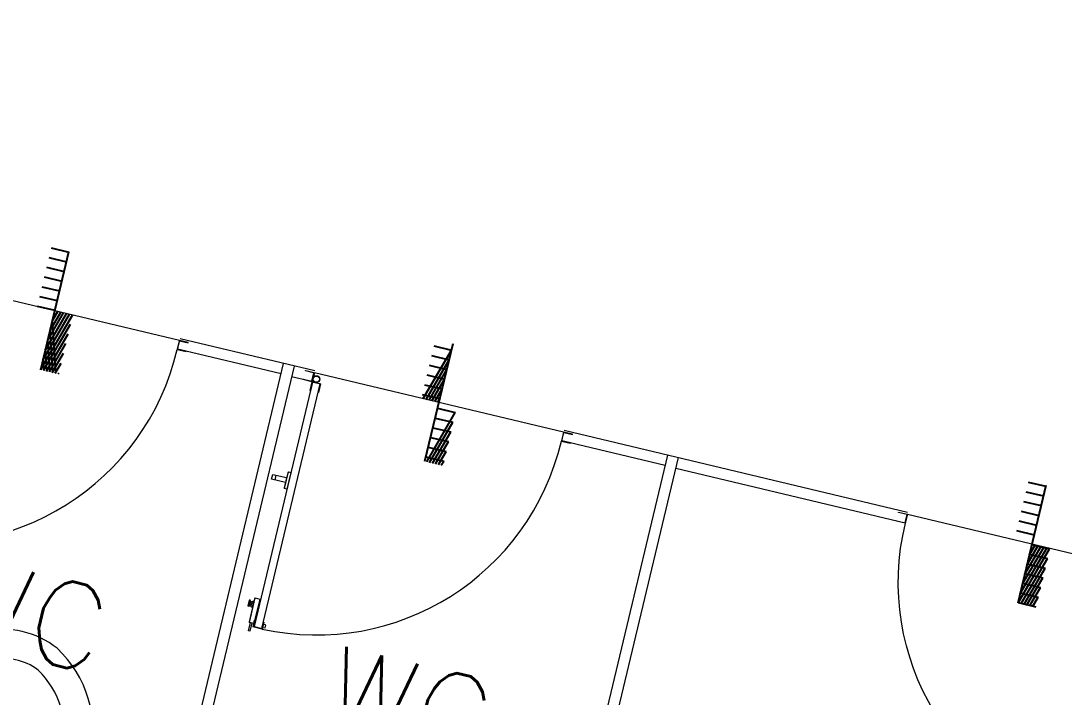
# Model space of a CAD drawing. Header units: millimetres. Extents: x 783817721 to 783927949, y 1443754877 to 1443839643.
# Drawn here: x 783834437 to 783836880, y 1443812069 to 1443813654 of the extents above; entities that cross this region are included whole.
import ezdxf

# ---------------------------------------------------------------- set-up
doc = ezdxf.new("R2010")
doc.units = ezdxf.units.MM
doc.header["$LTSCALE"] = 700
doc.header["$PDMODE"] = 32
doc.header["$PDSIZE"] = 0.35
doc.layers.get('0').update_dxf_attribs({"linetype": 'CONTINUOUS'})
doc.layers.get('Defpoints').update_dxf_attribs({"linetype": 'CONTINUOUS'})
doc.layers.add('A-DIM-GRID', color=3, linetype='CONTINUOUS')
doc.layers.add('A-TILE DROP', color=8, linetype='CONTINUOUS')
doc.layers.add('A-INT-FIXTURE', color=250, linetype='CONTINUOUS', lineweight=9)
doc.styles.add('ROMANS', font='romans.shx')
doc.dimstyles.new('A-DIM-GRID-100', dxfattribs={"dimscale": 100, "dimtxt": 3, "dimasz": 2.25, "dimexe": 0.18, "dimexo": 0, "dimgap": 0.75, "dimtad": 1, "dimdec": 0, "dimzin": 0, "dimdsep": 46, "dimtxsty": 'ROMANS', "dimblk": 'AR-DIM-ARROW', "dimcen": 2, "dimclrd": 256, "dimclre": 8, "dimclrt": 7, "dimaunit": 1, "dimadec": 0, "dimazin": 0, "dimtfac": 1, "dimtdec": 0, "dimtix": 1, "dimtofl": 0, "dimtmove": 2, "dimatfit": 3, "dimldrblk": 'AR-LED-ARROW', "dimfxl": 0.18, "dimtolj": 1, "dimtzin": 0, "dimlwd": -1, "dimlwe": -1, "dimarcsym": 0})
pattern_1 = [(45, (0, 0), (-26.51650429449553, 26.51650429449553), [])]

# ---------------------------------------------------------------- blocks, each defined once
blk = doc.blocks.new('T-DOOR')
for p, q in [((15.62951093912124, 751.8341574668884), (14.16014873981476, 753.3035955429077)), ((15.62890392541885, 682.7063477039337), (15.62951093912124, 751.8341574668884)), ((21.50492638349533, 706.2904205322266), (17.11766242980957, 707.7596814632415)), ((27.38110065460205, 707.7593402862548), (24.44337409734726, 706.2904200553894)), ((14.15850394964218, 679.8459477424622), (15.62890392541885, 682.7063477039337)), ((17.09752094745636, 690.1299450397491), (21.50492608547211, 693.0683166980742)), ((24.45928508043289, 693.0680127143859), (27.38110053539276, 690.1296417713165)), ((6.807166755199432, 347.1733775138855), (5.337804615497589, 348.6428155899048)), ((6.807166874408722, 301.5519354343414), (6.807166755199432, 347.1733775138855)), ((37.85666352510452, 331.0127501487732), (37.85635834932327, 316.3202040195465)), ((5.33676677942276, 298.6915349960327), (6.807166874408722, 301.5519354343414)), ((-750.9999997019768, 24.99999952316284), (-750.9999997019768, -7.152557373e-07)), ((-5.96046448e-08, 25), (1.192092896e-07, 0))]:
    blk.add_line(p, q)
at = {"color": 8}
blk.add_line((-749.9999997019768, -1), (-0.9999998211860656, -1.000000953674316), dxfattribs=at)
for points in [[(-25.32482266426086, 743.0199780464172), (-26.79397070407868, 743.0200159549713), (-26.79343956708908, 763.5880870819092), (0.9383352994918824, 763.5877192020416), (0.9378041625022888, 743.0196487903595), (-2.000491559505462, 743.0197243690491), (-1.999999642372131, 762.0680537223815), (-25.32433080673218, 762.0683069229126)], [(6.815306305885314, 778.2790467739105), (11.22210502624511, 778.279046535492), (11.22210502624511, 753.303418636322), (6.815306305885314, 753.303418636322)], [(-26.7935534119606, 759.180643081665), (-34.1393306851387, 757.7116844654083), (-34.13952034711838, 750.3659455776213), (-26.79381877183914, 748.8966076374054)], [(-2, 762.0683069229126), (-25.32433068752289, 762.0683069229126), (-25.3243305683136, 26.99999952316284), (-1.99999988079071, 26.99999928474426)], [(0.9374366998672484, 753.3036839962006), (14.15911096334457, 753.3035957813263), (14.15850394964218, 679.8459477424622), (0.936829686164856, 679.8460359573363)], [(17.09752112627029, 707.7596814632415), (15.62791723012924, 707.7596817016602), (15.62791728973389, 690.1299452781677), (17.09752106666565, 690.1299450397491)], [(24.44288074970245, 693.0680127143859), (21.5049262046814, 693.0680129528046), (21.5049262046814, 706.290420293808), (24.44288074970245, 706.290420293808)], [(30.31985157728195, 707.7593405246735), (27.38110059499741, 707.7593405246735), (27.38110053539276, 690.1296417713165), (30.31985151767731, 690.1296417713165)], [(-2.008485615253448, 348.6427521705627), (5.33676677942276, 348.6428158283234), (5.33676677942276, 298.6915349960327), (-2.008485615253448, 298.6914715766907)], [(48.14061760902404, 316.3202040195465), (6.806749463081359, 316.3202042579651), (6.806749463081359, 331.0127501487732), (48.14061766862869, 331.0127501487732)]]:
    blk.add_lwpolyline(points, close=True)
for points in [[(-2.000000059604644, 52.75104165077209), (-0.9999999403953552, 52.75104141235352), (-1.000000059604644, 25.99999928474427), (-26.3243305683136, 25.9999988079071), (-26.32433050870896, 52.75104045867919), (-25.3243305683136, 52.75104093551636), (-25.32433068752289, 26.99999880790711), (-1.99999988079071, 26.99999928474426), (-2.000000059604644, 52.75104141235352)], [(-776.7510416507721, 0), (-776.7510416507721, -1), (-749.9999996423721, -0.9999997615814208), (-749.9999996423721, 25.99999928474427), (-776.7510415315628, 25.99999904632568), (-776.7510415911674, 24.99999928474426), (-750.9999997019768, 24.99999952316284), (-750.9999997019768, 0), (-776.7510415315628, 2.384185791e-07)], [(25.75104212760925, 4.768371582e-07), (25.75104200839997, -0.9999995231628416), (-0.9999998211860656, -0.9999995231628416), (-1, 25.99999952316284), (25.75104188919068, 25.99999952316284), (25.75104194879532, 24.99999976158142), (0, 24.99999976158142), (1.192092896e-07, 4.768371582e-07), (25.75104200839997, 4.768371582e-07)]]:
    blk.add_lwpolyline(points)
for radius in [10.12499965708017, 9.124999657080172]:
    blk.add_circle((-11.12499964237213, 15.87499976158142), radius)
blk.add_arc((-14.54024678468704, 28.44103002548218), 735.2491660637323, 90.95489770892227, 180.190221112596, dxfattribs=at)
blk = doc.blocks.new('EWC 2')
for p, q in [((-0.0003062749880841, 175.0000837584551), (0.0009062749880896, -175.0000837584061)), ((-0.0001590365569848, 132.4999999991996), (-200.000159036557, 132.4993937245017)), ((-200.000159036557, 132.4993937245017), (-200.0000204594832, 92.49939372473456)), ((120.2653358827883, 100.2500685871782), (146.2017377619413, 100.2501584419369)), ((-2.04594831772e-05, 92.49999999943249), (-200.0000204594832, 92.49939372473456)), ((147.418668561826, 95.000510721773), (112.4996708794497, 95.00038974745256)), ((112.4996708794497, 95.00038974745256), (112.4997401679866, 75.00038974756899)), ((149.9997401679866, 75.00051966357566), (112.4997401679866, 75.00038974756899)), ((124.5247435141354, 75.00043140731573), (124.5252631781623, -74.99956859178205)), ((141.0085677036477, 75.000488514328), (141.009087367689, -74.99951148476978)), ((149.9997401679866, 75.00051966357566), (150.0002598320134, -74.99948033552212)), ((0.0006204594831829, -92.49999999943249), (-199.9993795405168, -92.50060627413038)), ((-199.9993795405168, -92.50060627413038), (-199.999240963443, -132.5006062738975)), ((150.0002598320134, -74.99948033552212), (112.5002598320134, -74.9996102515288)), ((112.5002598320134, -74.9996102515288), (112.5003291205503, -94.99961025141235)), ((147.4193268029266, -94.99948927709197), (112.5003291205503, -94.99961025141235)), ((120.2660304979581, -100.2492352838599), (146.2024323771111, -100.2491454291012)), ((0.0007590365569905, -132.4999999991996), (-199.999240963443, -132.5006062738975))]:
    blk.add_line(p, q)
for centre, major_axis, ratio, start_param, end_param in [((349.9999999999708, 0.0012125493812645), (223.7499982217596, 0.02822001601382641), 0.9999999999940067, 1.569950856247431, 2.702970937519568), ((348.5653083877914, -43.65291758654352), (267.4083194749343, -0.5240368236592908), 0.9999999999940166, 0.5196769025226043, 1.566788912695956), ((247.1667612637392, -710.273605546201), (919.122388601868, -3.885747080667939), 0.9999999999943672, 1.640774174495799, 1.847289609812001), ((201.7434949504314, 57.30753662680214), (106.2854850310066, -106.2854850310066), 0.9999999999995539, 2.033551095230845, 2.455928543497696), ((349.9999999997308, 0.0012125493812645), (113.2552899699446, -107.6443300730158), 0.9999999998812673, 2.331194314084761, 5.472004177913206), ((348.5653083877987, -43.65291758657263), (199.906443114038, 0.9774928439277918), 0.9999999999940432, 0.5242974367139746, 1.55903845524096), ((42.80542047708879, 112.5001482969237), (14.1421356237829, 14.1421356237829), 0.9999999999988349, -0.7853946989711857, 5.4977906082084), ((133.2335107065228, 107.7884000831545), (10.60660171783259, 10.60660171783259), 0.9999999999997942, -1.311943292146727, 2.882746547794472), ((418.6296980171173, 9.744947520040972), (-61.01197028886268, 180.4606319963003), 0.9466445239575144, 4.351186336959167, 4.832374696135421), ((418.6296980171245, 9.744947520070076), (-35.8299443303299, 114.2030516416982), 0.9430540716306229, 4.342807645496122, 4.835174699858091), ((418.6297655283852, -9.7420468958881), (61.0105029442611, 180.4604130052969), 0.9466479392239276, 4.592402835895807, 5.073570867042794), ((418.6297655283924, -9.7420468958881), (35.82869504975697, 114.2018401050401), 0.9430663098829936, 4.589601683455149, 5.081943754183982), ((348.5650059147447, 43.65533274355397), (199.9053483197305, 1.180340603060181), 0.9999999999940726, -1.569825667739491, -0.5350846492127428), ((42.80619997312895, -112.4998517017375), (14.1421356237829, 14.1421356237829), 0.9999999999988349, -0.7853946989711857, 5.4977906082084), ((349.9999999999708, 0.0012125493812645), (223.7358957197013, -2.512263343571392), 0.9999999999939564, 3.591323404061699, 4.724343485334036), ((348.5650059147374, 43.65533274352489), (267.40740206461, 0.8747914394098621), 0.9999999999940501, -1.568093667666396, -0.5209816574932074), ((133.2342575533767, -107.7874769250484), (10.60660171782754, -10.60660171782754), 0.9999999999997232, 3.400445688240003, 7.595135528177604), ((247.1618398759166, 710.2753181114531), (649.9234817478236, 649.9234817478236), 0.9999999999997438, 3.654732108649438, 3.861247543966752), ((201.743892021128, -57.30613877427825), (106.2854850310215, 106.2854850310215), 0.999999999999474, 3.827263692535608, 4.249641140802451)]:
    blk.add_ellipse(centre, major_axis=major_axis, ratio=ratio, start_param=start_param, end_param=end_param)
blk = doc.blocks.new('TILE DROPE')
at = {"layer": 'A-TILE DROP'}
h = blk.add_hatch(dxfattribs=at)
h.set_pattern_fill('ANSI31', color=256, scale=300)
h.set_pattern_definition(pattern_1)
h.paths.add_polyline_path([(5831274.573197973, 4325034.434176441), (5831198.573197973, 4325034.434176441), (5831198.573197973, 4325286.43417644), (5831274.573197973, 4325286.43417644)])
h = blk.add_hatch(dxfattribs=at)
h.set_pattern_fill('ANSI31', color=256, scale=300)
h.set_pattern_definition(pattern_1)
h.paths.add_polyline_path([(5831274.573197973, 4325034.434176441), (5831350.573197973, 4325034.434176441), (5831350.573197973, 4324782.43417644), (5831274.573197973, 4324782.43417644)])
blk.add_line((5831274.573197973, 4325286.43417644), (5831274.573197973, 4324782.43417644), dxfattribs=at)
blk = doc.blocks.new('125')
at = {"layer": 'A-INT-FIXTURE'}
for p, q in [((275765.2130556107, -2051.246218204498), (275441.014157474, -2051.246231555939)), ((277192.4122538567, -2051.24617600441), (276366.0141247511, -2051.24619102478)), ((275690.2109613419, -2076.246223211288), (275441.0141572952, -2076.246227025986)), ((275715.2130560279, -2076.24625658989), (275764.4119873047, -2076.246257305145)), ((276615.2109286189, -2076.246181488037), (276366.0141242146, -2076.246187448502)), ((276640.2130227685, -2076.246135950089), (277192.4122528434, -2076.246146440506))]:
    blk.add_line(p, q, dxfattribs=at)
for points in [[(275690.2131211162, -3554.246227025986), (275690.2130555511, -2051.246220588684)], [(275715.2130554318, -2051.246219873428), (275715.2131223679, -3554.246227741241)], [(276615.2130887508, -3554.246188879013), (276615.2130226493, -2051.246179103851)], [(276640.2130227089, -2051.246179819107), (276640.2130889297, -3554.24618601799)]]:
    blk.add_lwpolyline(points, dxfattribs=at)
for name, p, xscale, yscale, zscale, rotation in [('TILE DROPE', (3555232.154295087, 2430776.459132671), 0.5625, 0.5625, 0.5625, 180.0000001464027), ('TILE DROPE', (3556157.154262066, 2430776.459052086), 0.5625, 0.5625, 0.5625, 180.0000001464027), ('TILE DROPE', (3557585.15452987, 2430776.459215403), 0.5625, 0.5625, 0.5625, 180.0000001464027), ('T-DOOR', (274839.41201967, -2056.219557523727), 0.8010680920605223, 0.8010680920605223, 0.8010680920605223, 180.0000029522012), ('T-DOOR', (275764.4119865894, -2056.21951675415), 0.8010680920605223, 0.8010680920605223, 0.8010680920605223, 180.0000029522012), ('T-DOOR', (277794.0143905878, -2056.219473838806), -0.8010680920605229, 0.8010680920605235, 0.8010680920605222, 179.9999971966618)]:
    blk.add_blockref(name, p, dxfattribs=dict(at, xscale=xscale, yscale=yscale, zscale=zscale, rotation=rotation))
at = {"layer": 'A-INT-FIXTURE', "rotation": 89.99999933100982}
blk.add_blockref('EWC 2', (275240.2119714022, -3404.246496915817), dxfattribs=at)
at = {"layer": 'A-TILE DROP', "char_height": 200.0000000000002, "attachment_point": 1, "rotation": 6.655714601406955e-08, "style": 'ROMANS'}
for insert in [(275001.0894804001, -2662.865673542023), (275926.0894654393, -2662.86575627327)]:
    blk.add_mtext_dynamic_manual_height_columns('\\pxqc;WC', width=473.7160888731203, gutter_width=12.50000000000002, heights=[0], dxfattribs=dict(at, insert=insert))
blk = doc.blocks.new('AR-DIM-ARROW')
for p, q in [((0, -0.5), (0, 0.5)), ((-1, 0), (0, 0))]:
    blk.add_line(p, q)
at = {"color": 6}
blk.add_line((-0.3535533905933335, -0.3535533905933335), (0.3535533905933335, 0.3535533905933335), dxfattribs=at)
blk = doc.blocks.new('*D98')
at = {"layer": 'A-DIM-GRID', "color": 8, "transparency": 16777216}
for p, q in [((783842163.9411302, 1443831689.779889), (783830343.2802594, 1443834509.65203)), ((783832014.7721014, 1443788259.414753), (783819994.1495955, 1443791126.988647))]:
    blk.add_line(p, q, dxfattribs=at)
at = {"layer": 'A-DIM-GRID', "transparency": 16777216}
blk.add_line((783830308.5792177, 1443834286.616522), (783820063.8680339, 1443791341.670597), dxfattribs=at)
at = {"layer": 'Defpoints', "color": 0, "transparency": 16777216}
for p in [(783842163.9411302, 1443831689.779889), (783820011.6582937, 1443791122.811868), (783832014.7721014, 1443788259.414753)]:
    blk.add_point(p, dxfattribs=at)
at = {"layer": 'A-DIM-GRID', "transparency": 16777216, "xscale": 225, "yscale": 225, "zscale": 225}
for p, rotation in [((783830360.7889577, 1443834505.475251), 76.58260137386257), ((783820011.6582937, 1443791122.811868), 256.5826013738626)]:
    blk.add_blockref('AR-DIM-ARROW', p, dxfattribs=dict(at, rotation=rotation))
at = {"layer": 'A-DIM-GRID', "color": 7, "transparency": 16777216, "insert": (783824967.3648973, 1443812866.3533), "char_height": 300, "attachment_point": 5, "rotation": 76.5826013738626, "style": 'ROMANS'}
blk.add_mtext('\\A1;44600', dxfattribs=at)
blk = doc.blocks.new('AR-LED-ARROW')
for p, q in [((-0.3535533905933335, 0.3535533905933335), (-0.3818376618407981, 0.3252691193458723)), ((0, 0), (-0.3535533905933335, 0.3535533905933335)), ((0, 0), (-0.3818376618407981, 0.3252691193458723)), ((0, 0), (-1, 0)), ((0, 0), (-0.3818376618407981, -0.3252691193458723)), ((0, 0), (-0.3535533905933335, -0.3535533905933335)), ((-0.3535533905933335, -0.3535533905933335), (-0.3818376618407981, -0.3252691193458723))]:
    blk.add_line(p, q)
blk = doc.blocks.new('*D99')
at = {"layer": 'A-DIM-GRID', "color": 8, "transparency": 16777216}
for p, q in [((783830850.3232619, 1443824219.385974), (783834035.6101902, 1443837571.835761)), ((783922822.1838353, 1443802938.892019), (783925858.5459169, 1443815667.061613))]:
    blk.add_line(p, q, dxfattribs=at)
at = {"layer": 'A-DIM-GRID', "transparency": 16777216}
blk.add_line((783834250.2921414, 1443837502.117328), (783925635.5104083, 1443815701.762649), dxfattribs=at)
at = {"layer": 'Defpoints', "color": 0, "transparency": 16777216}
for p in [(783830850.3232619, 1443824219.385974), (783925854.3691382, 1443815649.552914), (783922822.1838353, 1443802938.892019)]:
    blk.add_point(p, dxfattribs=at)
at = {"layer": 'A-DIM-GRID', "transparency": 16777216, "xscale": 225, "yscale": 225, "zscale": 225}
for p, rotation in [((783834031.4334115, 1443837554.327062), 166.5826029587621), ((783925854.3691382, 1443815649.552914), 346.5826029587622)]:
    blk.add_blockref('AR-DIM-ARROW', p, dxfattribs=dict(at, rotation=rotation))
at = {"layer": 'A-DIM-GRID', "color": 7, "transparency": 16777216, "insert": (783879995.1110089, 1443826820.798718), "char_height": 300, "attachment_point": 5, "rotation": 346.5826029587621, "style": 'ROMANS'}
blk.add_mtext('\\A1;94400', dxfattribs=at)

msp = doc.modelspace()

# ---------------------------------------------------------------- block references
at = {"layer": 'A-INT-FIXTURE', "color": 9, "rotation": 346.5826406591305}
for p in [(783567362.5777526, 1443878817.987809, -1.504560363624304e-08), (783567362.577764, 1443878817.987833, -1.50456036362428e-08)]:
    msp.add_blockref('125', p, dxfattribs=at)

# ---------------------------------------------------------------- dimensions: what is measured, and where the dimension line sits
at = {"layer": 'A-DIM-GRID'}
for base, p1, p2, angle, picture, middle in [((783925854.3691382, 1443815649.552914, -1.504574694601953e-08), (783830850.3232619, 1443824219.385974, -1.504552745188964e-08), (783922822.1838353, 1443802938.892019, -1.504552136452008e-08), 346.5826029587622, '*D99', (783879995.1110089, 1443826820.798718, -1.504574694601953e-08)), ((783820011.6582937, 1443791122.811868, -1.504563518346089e-08), (783842163.9411303, 1443831689.779889, -1.504543363000413e-08), (783832014.7721014, 1443788259.414754, -1.504585665520664e-08), 76.5826013738626, '*D98', (783824967.3648973, 1443812866.3533, -1.504563518346089e-08))]:
    dim = msp.add_linear_dim(base=base, p1=p1, p2=p2, angle=angle, dimstyle='A-DIM-GRID-100', dxfattribs=at)
    dim.commit()
    dim.dimension.update_dxf_attribs({"geometry": picture, "text_midpoint": middle})

doc.saveas('drawing.dxf')
